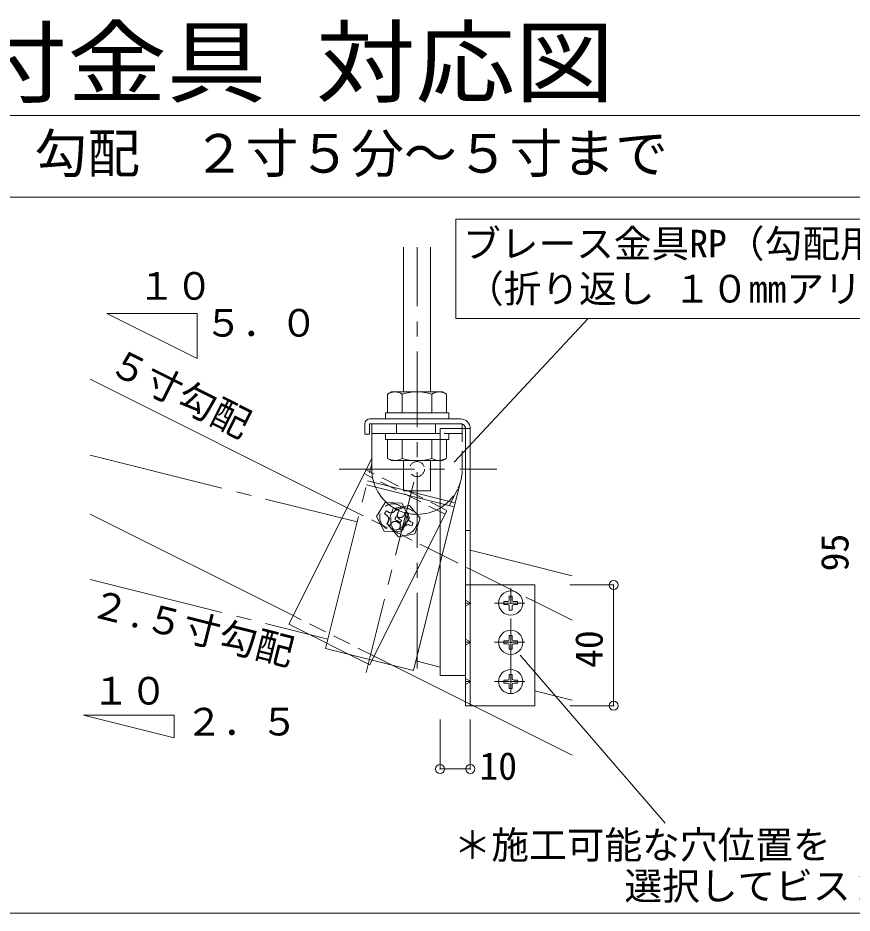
# Model space of a CAD drawing. Units: millimetres on the paper, enlarged 15 times, with parts at other scales. Extents: x -2895 to 2955, y -2104 to 2057.
# Drawn here: x -1414 to -585, y 53 to 943 of the extents above; entities that cross this region are included whole.
import ezdxf
from ezdxf.enums import TextEntityAlignment as Align

# ---------------------------------------------------------------- set-up
doc = ezdxf.new("R2010")
doc.units = ezdxf.units.MM
doc.header["$LTSCALE"] = 15
doc.header["$PDMODE"] = 32
doc.header["$PDSIZE"] = 9
for name, pattern in [('CHAIN1', [8, 5, -1, 1, -1]), ('CHAIN2', [12, 9, -1, 1, -1]), ('DASHED1', [1.8, 1.2, -0.6]), ('DASHED2', [3, 2, -1])]:
    doc.linetypes.add(name, pattern=pattern)
for name, color, linetype, lineweight in [('1-0_中心線', 4, 'CHAIN1', 9), ('1-1_吊り材', 3, 'Continuous', 18), ('1-4_金具', 3, 'Continuous', 18), ('1-5_寸法', 4, 'Continuous', 9), ('1-6_文字', 7, 'Continuous', 18), ('1-8', 3, 'DASHED1', 18), ('1-9', 3, 'DASHED1', 18), ('1-B_ビス', 4, 'Continuous', 9), ('1-E', 3, 'Continuous', 18)]:
    doc.layers.add(name, color=color, linetype=linetype, lineweight=lineweight)
doc.styles.add('ＭＳ ゴシック', font='')
doc.styles.get('ＭＳ ゴシック').set_extended_font_data('MS Gothic')

msp = doc.modelspace()

# ---------------------------------------------------------------- linework, layer by layer
at = {"layer": '1-0_中心線'}
for p, q in [((-1017.36, 295.85), (-1017.36, 714.65)), ((-1094.87, 494.03), (-937.97, 494.03)), ((-1067.88, 291.95), (-1017.36, 494.03)), ((-924.18, 270.54), (-924.18, 376.15)), ((-909.98, 360.83), (-940.38, 360.83)), ((-909.98, 321.83), (-940.38, 321.83)), ((-909.98, 282.83), (-940.38, 282.83))]:
    msp.add_line(p, q, dxfattribs=at)
at = {"layer": '1-1_吊り材'}
for p, q in [((-1030.86, 570.83), (-1030.86, 714.65)), ((-1003.86, 570.83), (-1003.86, 714.65)), ((-1042.82, 570.83), (-1046.76, 568.56)), ((-1042.82, 570.83), (-991.9, 570.83)), ((-991.9, 570.83), (-987.96, 568.56)), ((-1046.76, 549.83), (-1046.76, 568.56)), ((-1032.06, 549.83), (-1032.06, 568.56)), ((-1002.66, 549.83), (-1002.66, 568.56)), ((-987.96, 549.83), (-987.96, 568.56)), ((-1048.86, 549.83), (-1048.86, 543.83)), ((-1048.86, 549.83), (-985.86, 549.83)), ((-985.86, 549.83), (-985.86, 543.83)), ((-972.36, 534.23), (-972.36, 539.03)), ((-994.38, 529.43), (-1062.36, 529.43)), ((-1048.86, 523.43), (-1048.86, 529.43)), ((-994.38, 523.43), (-1048.86, 523.43)), ((-1046.76, 523.43), (-1046.76, 504.7)), ((-1032.06, 523.43), (-1032.06, 504.7)), ((-1002.66, 523.43), (-1002.66, 504.7)), ((-1042.82, 502.43), (-1046.76, 504.7)), ((-994.38, 502.43), (-1042.82, 502.43)), ((-1030.86, 472.29), (-1030.86, 502.43)), ((-1003.86, 472.29), (-1003.86, 502.43)), ((-1030.86, 472.29), (-1003.86, 472.29))]:
    msp.add_line(p, q, dxfattribs=at)
at = {"layer": '1-1_吊り材', "linetype": 'DASHED2'}
for p, q in [((-1037.83, 539.03), (-1037.83, 529.43)), ((-998.83, 539.03), (-998.83, 529.43))]:
    msp.add_line(p, q, dxfattribs=at)
at = {"layer": '1-1_吊り材', "linetype": 'DASHED1'}
for p, q in [((-972.36, 494.03), (-972.36, 534.23)), ((-972.36, 529.43), (-994.38, 529.43)), ((-985.86, 523.43), (-985.86, 529.43)), ((-985.86, 523.43), (-994.38, 523.43)), ((-987.96, 523.43), (-987.96, 504.7)), ((-991.9, 502.43), (-994.38, 502.43)), ((-991.9, 502.43), (-987.96, 504.7))]:
    msp.add_line(p, q, dxfattribs=at)
at = {"layer": '1-1_吊り材'}
msp.add_lwpolyline([(-972.36, 539.03), (-1062.36, 539.03), (-1062.36, 494.03)], dxfattribs=at)
at = {"layer": '1-1_吊り材', "linetype": 'DASHED1'}
msp.add_circle((-1017.36, 494.03), 7.5, dxfattribs=at)
at = {"layer": '1-1_吊り材'}
for centre, radius, start, end in [((-1037.15, 550.52), 20.44, 96.34294, 118.04132), ((-1039.91, 556.2), 14.64, 57.57118, 88.04459), ((-1017.36, 522.18), 48.65, 72.41205, 107.58797), ((-994.81, 556.2), 14.64, 91.95543, 122.42883), ((-997.57, 550.52), 20.44, 61.95869, 83.65707), ((-1037.15, 522.74), 20.44, 241.95869, 263.65707), ((-1039.91, 517.06), 14.64, 271.95543, 302.42883), ((-1017.36, 551.08), 48.65, 252.41205, 287.58797), ((-994.81, 517.06), 14.64, 237.57118, 268.04459), ((-997.57, 522.74), 20.44, 276.34294, 278.95892), ((-1017.36, 494.03), 45, 180, 300.70048)]:
    msp.add_arc(centre, radius, start, end, dxfattribs=at)
at = {"layer": '1-1_吊り材', "linetype": 'DASHED1'}
for centre, radius, start, end in [((-997.57, 522.74), 20.44, 278.95892, 298.04132), ((-1017.36, 494.03), 45, 300.70048, 0)]:
    msp.add_arc(centre, radius, start, end, dxfattribs=at)
at = {"layer": '1-4_金具'}
for p, q in [((-1064.58, 543.83), (-973.98, 543.83)), ((-1069.38, 539.03), (-1069.38, 528.83)), ((-973.98, 539.03), (-1064.58, 539.03)), ((-964.38, 534.23), (-994.38, 534.23)), ((-994.38, 288.83), (-994.38, 534.23)), ((-969.18, 534.23), (-969.18, 324.83)), ((-964.38, 534.23), (-964.38, 378.83)), ((-969.18, 432.83), (-964.38, 432.83)), ((-900.18, 378.83), (-969.18, 378.83)), ((-964.38, 378.83), (-964.38, 258.83)), ((-900.18, 258.83), (-900.18, 378.83)), ((-969.18, 318.83), (-969.18, 285.83)), ((-994.38, 288.83), (-969.18, 288.83)), ((-969.18, 279.83), (-969.18, 258.83)), ((-900.18, 258.83), (-969.18, 258.83))]:
    msp.add_line(p, q, dxfattribs=at)
at = {"layer": '1-4_金具', "color": 4, "lineweight": 9}
msp.add_line((-900.18, 378.83), (-969.18, 378.83), dxfattribs=at)
at = {"layer": '1-4_金具', "color": 7, "linetype": 'DASHED1'}
for p, q in [((-969.18, 363.83), (-963.99, 360.83)), ((-969.18, 357.83), (-969.18, 363.83)), ((-963.99, 360.83), (-969.18, 357.83)), ((-963.99, 360.83), (-969.18, 360.83)), ((-969.18, 324.83), (-963.99, 321.83)), ((-969.18, 318.83), (-969.18, 324.83)), ((-963.99, 321.83), (-969.18, 318.83)), ((-963.99, 321.83), (-969.18, 321.83)), ((-969.18, 285.83), (-963.99, 282.83)), ((-969.18, 279.83), (-969.18, 285.83)), ((-963.99, 282.83), (-969.18, 279.83)), ((-963.99, 282.83), (-969.18, 282.83))]:
    msp.add_line(p, q, dxfattribs=at)
at = {"layer": '1-4_金具'}
msp.add_lwpolyline([(-1064.58, 539.03), (-1064.58, 528.83), (-1069.38, 528.83)], dxfattribs=at)
for centre, radius, start, end in [((-1064.58, 539.03), 4.8, 90, 180), ((-973.98, 534.23), 9.6, 0, 90), ((-973.98, 534.23), 4.8, 0, 90)]:
    msp.add_arc(centre, radius, start, end, dxfattribs=at)
at = {"layer": '1-5_寸法'}
for p, q in [((-821.82, 378.83), (-865.32, 378.83)), ((-821.82, 378.83), (-821.82, 258.83)), ((-821.82, 258.83), (-865.32, 258.83)), ((-994.38, 196.83), (-994.38, 244.94)), ((-964.38, 196.83), (-964.38, 244.94)), ((-994.38, 195.96), (-964.38, 195.96))]:
    msp.add_line(p, q, dxfattribs=at)
at = {"layer": '1-5_寸法', "color": 3}
for p in [(-821.82, 378.83), (-821.82, 258.83), (-994.38, 195.96), (-964.38, 195.96)]:
    msp.add_point(p, dxfattribs=at)
at = {"layer": '1-6_文字'}
for p, q in [((-978.78, 643.77), (-978.78, 742.37)), ((-978.78, 742.37), (-532.36, 742.37)), ((-1325.94, 648.79), (-1235.94, 648.79)), ((-1325.94, 648.79), (-1235.94, 603.79)), ((-1235.94, 648.79), (-1235.94, 603.79)), ((-980.45, 500.97), (-846.98, 643.77)), ((-914.76, 308.97), (-770.64, 141.88)), ((-1348.91, 249.29), (-1258.91, 226.79)), ((-1348.91, 249.29), (-1258.91, 249.29)), ((-1258.91, 249.29), (-1258.91, 226.79))]:
    msp.add_line(p, q, dxfattribs=at)
msp.add_lwpolyline([(-978.78, 643.77), (-846.98, 643.77), (-532.36, 643.77)], dxfattribs=at)
at = {"layer": '1-8', "linetype": 'Continuous'}
for p, q in [((-1342.52, 583.49), (-1086.86, 455.66)), ((-1342.52, 449.32), (-1140.52, 348.33)), ((-987.94, 452.24), (-1064.32, 299.49)), ((-1006.36, 415.41), (-992.38, 408.42)), ((-964.38, 394.42), (-933.2, 378.83)), ((-900.18, 362.32), (-863.03, 343.74)), ((-1060.02, 308.08), (-863.03, 209.58))]:
    msp.add_line(p, q, dxfattribs=at)
at = {"layer": '1-8'}
for p, q in [((-989.43, 449.26), (-1069.93, 489.51)), ((-987.58, 452.98), (-1068.07, 493.22)), ((-977.11, 473.91), (-987.94, 452.24)), ((-1086.86, 455.66), (-1006.36, 415.41)), ((-1048.92, 460.87), (-1057.73, 446.92)), ((-1032.43, 460.22), (-1048.92, 460.87)), ((-1038.05, 454.68), (-1038.94, 453.27)), ((-1050.05, 432.32), (-1057.73, 446.92)), ((-1049.66, 449.45), (-1048.17, 448.51)), ((-1047.74, 452.5), (-1046.24, 451.56)), ((-1035.01, 452.76), (-1036.32, 450.69)), ((-1047.47, 439.77), (-1046.58, 441.18)), ((-1044.43, 437.85), (-1043.12, 439.92)), ((-1034.75, 440.04), (-1036.24, 440.98)), ((-1032.82, 443.08), (-1034.32, 444.02)), ((-1050.05, 432.32), (-1033.56, 431.66)), ((-992.38, 408.42), (-964.38, 394.42)), ((-933.2, 378.83), (-900.18, 362.32)), ((-1060.02, 308.08), (-1140.52, 348.33))]:
    msp.add_line(p, q, dxfattribs=at)
at = {"layer": '1-8', "linetype": 'Continuous'}
msp.add_lwpolyline([(-1064.32, 299.49), (-1144.82, 339.74), (-1062.36, 504.65)], dxfattribs=at)
at = {"layer": '1-8'}
msp.add_lwpolyline([(-1032.43, 460.22), (-1024.75, 445.61), (-1033.56, 431.66)], dxfattribs=at)
msp.add_circle((-1041.24, 446.27), 13.2, dxfattribs=at)
for centre, radius, start, end in [((-1041.24, 446.27), 9, 46.18738, 69.26131), ((-1041.24, 446.27), 9, 136.18738, 159.23766), ((-1050.32, 444.21), 4.81, 321.05089, 63.36135), ((-1043.29, 455.35), 4.81, 232.08735, 334.3978), ((-1032.16, 448.33), 4.81, 141.05089, 243.36135), ((-1041.24, 446.27), 9, 226.18738, 249.26131), ((-1039.2, 437.18), 4.81, 52.08735, 154.3978), ((-1041.24, 446.27), 9, 316.21103, 339.26131)]:
    msp.add_arc(centre, radius, start, end, dxfattribs=at)
at = {"layer": '1-9', "color": 7, "linetype": 'CHAIN2'}
for p, q in [((-1342.52, 507.91), (-1076.88, 441.5)), ((-1108.31, 315.77), (-1062.36, 499.57)), ((-979.38, 460.41), (-1066.69, 482.24)), ((-973.7, 483.12), (-994.38, 400.39)), ((-980.39, 456.39), (-1067.7, 478.22)), ((-964.38, 413.37), (-863.03, 388.03)), ((-994.38, 400.39), (-1021, 293.94)), ((-1342.52, 384.21), (-1105.98, 325.08)), ((-1108.31, 315.77), (-1021, 293.94)), ((-1018.67, 303.25), (-994.38, 297.18)), ((-900.18, 273.63), (-863.03, 264.34))]:
    msp.add_line(p, q, dxfattribs=at)
at = {"layer": '1-9', "color": 7}
for p, q in [((-1040.97, 454.82), (-1046.55, 439.29)), ((-1024.74, 457.75), (-1040.97, 454.82)), ((-1038, 446.9), (-1036.34, 446.3)), ((-1029.03, 451.13), (-1029.59, 449.56)), ((-1025.64, 449.92), (-1026.46, 447.61)), ((-1035.89, 426.69), (-1046.55, 439.29)), ((-1039.22, 443.51), (-1037.56, 442.91)), ((-1034.98, 434.53), (-1034.42, 436.1)), ((-1022.62, 437.55), (-1024.28, 438.15)), ((-1021.4, 440.94), (-1023.06, 441.53)), ((-1035.89, 426.69), (-1019.65, 429.63)), ((-1031.6, 433.32), (-1030.77, 435.62))]:
    msp.add_line(p, q, dxfattribs=at)
msp.add_lwpolyline([(-1024.74, 457.75), (-1014.07, 445.16), (-1019.65, 429.63)], dxfattribs=at)
msp.add_circle((-1030.31, 442.22), 13.2, dxfattribs=at)
for centre, radius, start, end in [((-1030.31, 442.22), 9, 148.71619, 171.76647), ((-1034.28, 450.65), 4.81, 244.61615, 346.92661), ((-1030.31, 442.22), 9, 58.71619, 81.79012), ((-1021.89, 446.2), 4.81, 153.5797, 255.89016), ((-1038.73, 438.24), 4.81, 333.5797, 75.89016), ((-1026.34, 433.8), 4.81, 64.61615, 166.92661), ((-1030.31, 442.22), 9, 328.73984, 351.79012), ((-1030.31, 442.22), 9, 238.71619, 261.79012)]:
    msp.add_arc(centre, radius, start, end, dxfattribs=at)
at = {"layer": '1-B_ビス', "color": 3, "lineweight": 18}
for p, q in [((-922.68, 367.73), (-925.68, 367.73)), ((-925.68, 367.73), (-925.68, 363.83)), ((-922.68, 367.73), (-922.68, 363.83)), ((-927.18, 362.33), (-931.08, 362.33)), ((-931.08, 362.33), (-931.08, 359.33)), ((-927.18, 359.33), (-931.08, 359.33)), ((-925.68, 357.83), (-925.68, 353.93)), ((-922.68, 357.83), (-922.68, 353.93)), ((-917.28, 362.33), (-921.18, 362.33)), ((-917.28, 359.33), (-921.18, 359.33)), ((-917.28, 362.33), (-917.28, 359.33)), ((-922.68, 353.93), (-925.68, 353.93)), ((-927.18, 323.33), (-931.08, 323.33)), ((-931.08, 323.33), (-931.08, 320.33)), ((-922.68, 328.73), (-925.68, 328.73)), ((-925.68, 328.73), (-925.68, 324.83)), ((-922.68, 328.73), (-922.68, 324.83)), ((-917.28, 323.33), (-921.18, 323.33)), ((-917.28, 323.33), (-917.28, 320.33)), ((-927.18, 320.33), (-931.08, 320.33)), ((-925.68, 318.83), (-925.68, 314.93)), ((-922.68, 314.93), (-925.68, 314.93)), ((-922.68, 318.83), (-922.68, 314.93)), ((-917.28, 320.33), (-921.18, 320.33)), ((-922.68, 289.73), (-925.68, 289.73)), ((-925.68, 289.73), (-925.68, 285.83)), ((-922.68, 289.73), (-922.68, 285.83)), ((-927.18, 284.33), (-931.08, 284.33)), ((-931.08, 284.33), (-931.08, 281.33)), ((-927.18, 281.33), (-931.08, 281.33)), ((-925.68, 279.83), (-925.68, 275.93)), ((-922.68, 275.93), (-925.68, 275.93)), ((-922.68, 279.83), (-922.68, 275.93)), ((-917.28, 284.33), (-921.18, 284.33)), ((-917.28, 281.33), (-921.18, 281.33)), ((-917.28, 284.33), (-917.28, 281.33))]:
    msp.add_line(p, q, dxfattribs=at)
for centre in [(-924.18, 360.83), (-924.18, 321.83), (-924.18, 282.83)]:
    msp.add_circle(centre, 12, dxfattribs=at)
for centre, start, end in [((-927.18, 363.83), 270, 0), ((-927.18, 357.83), 0, 90), ((-921.18, 363.83), 180, 270.00002), ((-921.18, 357.83), 90, 180), ((-927.18, 324.83), 270, 0), ((-921.18, 324.83), 180, 270.00002), ((-927.18, 318.83), 0, 90), ((-921.18, 318.83), 90, 180), ((-927.18, 285.83), 270, 0), ((-921.18, 285.83), 180, 270.00002), ((-927.18, 279.83), 0, 90), ((-921.18, 279.83), 90, 180)]:
    msp.add_arc(centre, 1.5, start, end, dxfattribs=at)
at = {"layer": '1-E'}
for p, q in [((-2850.14, 845.61), (-15.14, 845.61)), ((-2850.14, 764.24), (-15.14, 764.24)), ((-2850.14, 52.64), (-15.14, 52.64))]:
    msp.add_line(p, q, dxfattribs=at)

# ---------------------------------------------------------------- texts
at = {"layer": '1-5_寸法', "color": 7, "style": 'ＭＳ ゴシック'}
for s, p in [('95', (-580, 392.33)), ('40', (-824.43, 296.35))]:
    msp.add_text(s, height=27.49, rotation=90, dxfattribs=at).set_placement(p, align=Align.BOTTOM_LEFT)
msp.add_text('10', height=27.49, dxfattribs=at).set_placement((-955.24, 176.9), align=Align.BOTTOM_LEFT)
at = {"layer": '1-6_文字', "style": 'ＭＳ ゴシック', "width": 1.1}
msp.add_text('□斜め部材（ブレース）下部取付金具 対応図\u3000 \u3000\u3000（１／５）', height=65.98, dxfattribs=at).set_placement((-2850.14, 845.61), align=Align.BOTTOM_LEFT)
at = {"layer": '1-6_文字', "style": 'ＭＳ ゴシック'}
for s, height, p in [('勾配\u3000２寸５分～５寸まで', 38.49, (-1397.88, 777.1)), ('ブレース金具RP（勾配用）', 27.49, (-971.62, 696.12)), ('１０', 27.49, (-1295.21, 654.14)), ('（折り返し １０mmアリ）', 27.49, (-968.64, 651.36)), ('５．０', 27.49, (-1228.6, 617.43)), ('１０', 27.49, (-1340.54, 251.7)), ('２．５', 27.49, (-1247.97, 220.93)), ('＊施工可能な穴位置を', 27.49, (-980.95, 98.39)), ('選択してビス２本止', 27.49, (-811.09, 57.63))]:
    msp.add_text(s, height=height, dxfattribs=at).set_placement(p, align=Align.BOTTOM_LEFT)
for s, rotation, p in [('５寸勾配', 333.437, (-1329.64, 583.57)), ('２.５寸勾配', 345.964, (-1346.02, 340.1))]:
    msp.add_text(s, height=27.49, rotation=rotation, dxfattribs=at).set_placement(p, align=Align.BOTTOM_LEFT)

doc.saveas('drawing.dxf')
